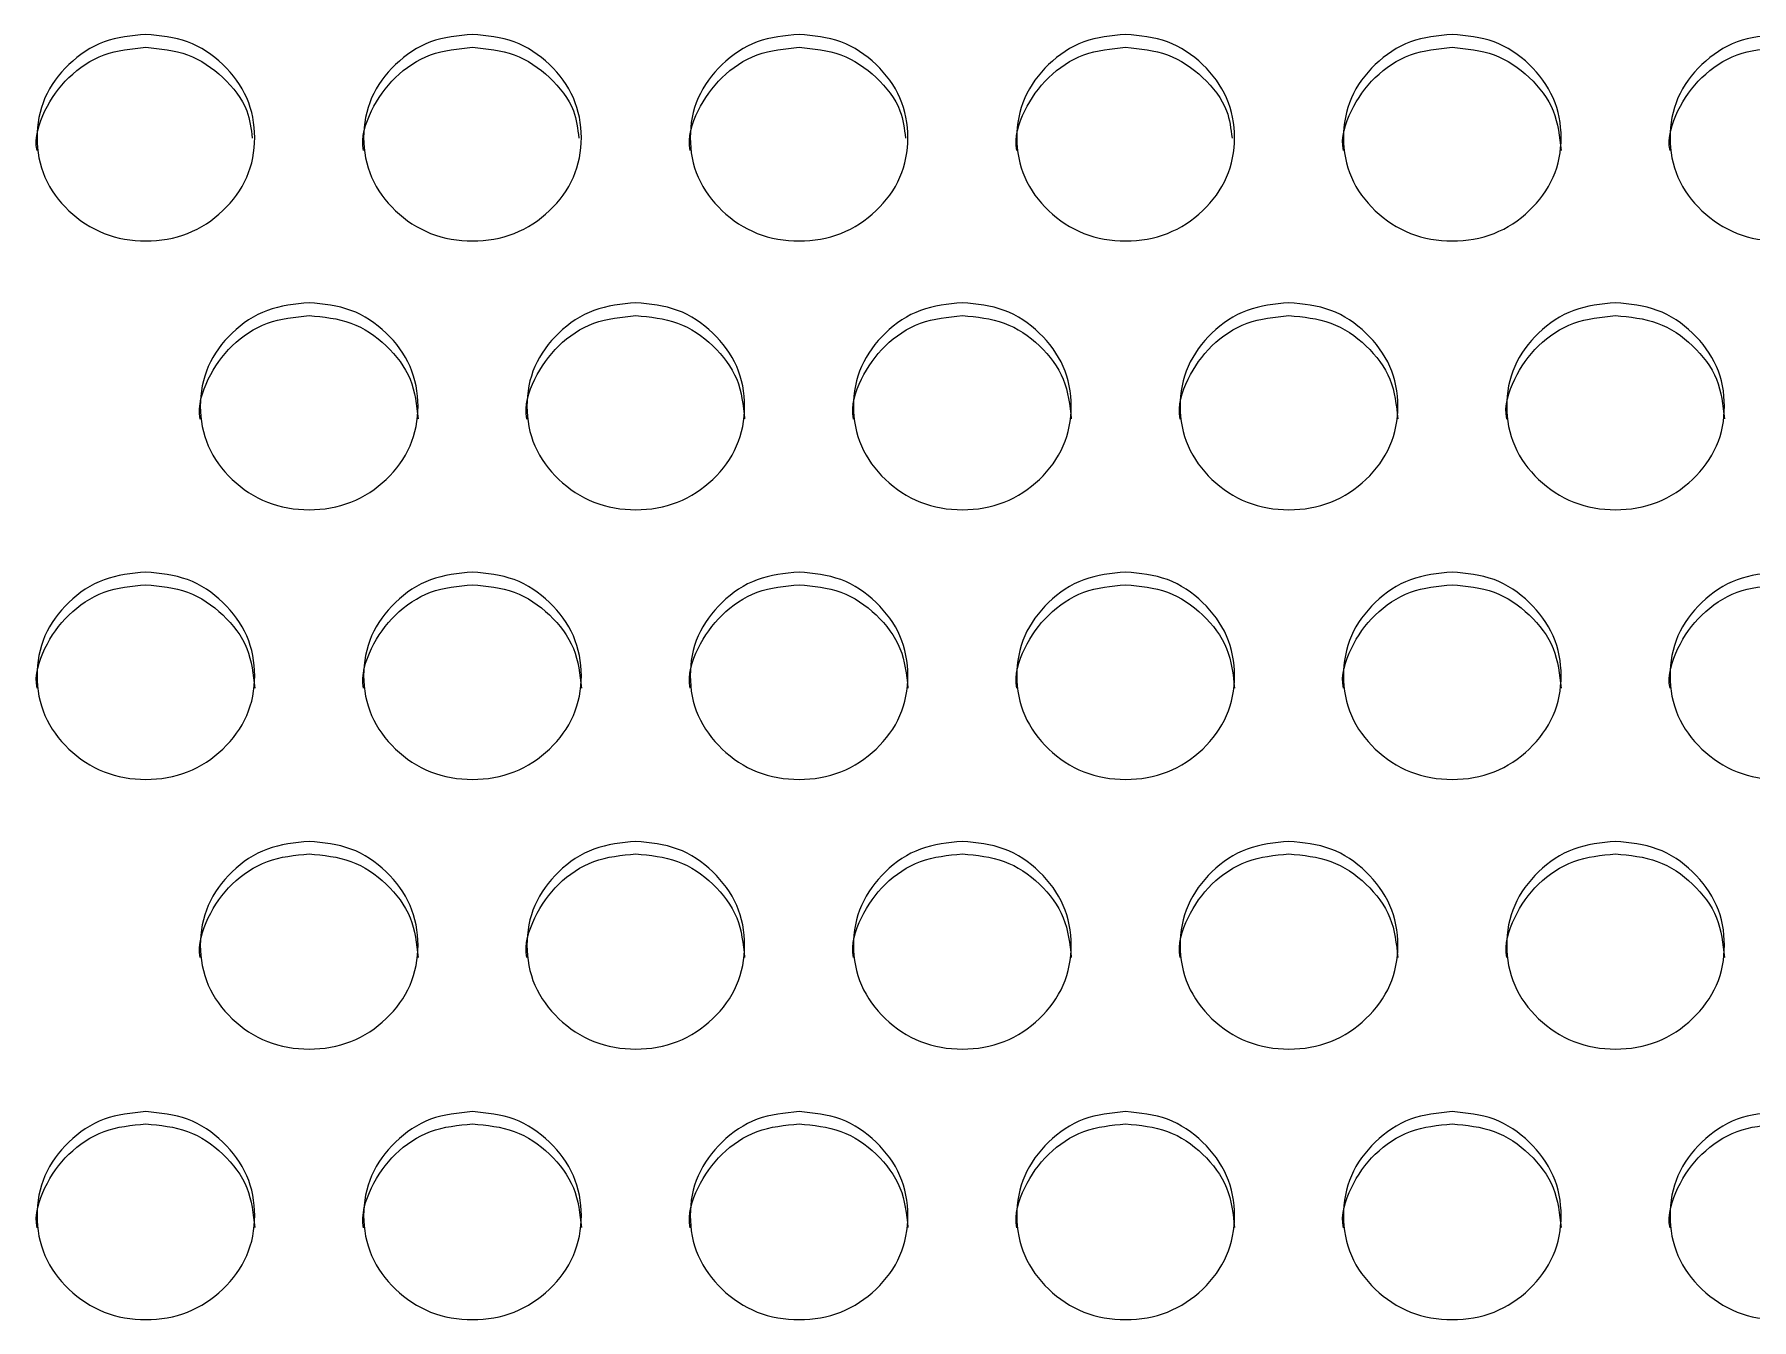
# Model space of a CAD drawing. Header units: millimetres. Extents: x 0.6 to 29.2, y 0.5 to 20.5.
# Drawn here: x 19.4674 to 19.888, y 11.4735 to 11.7883 of the extents above; entities that cross this region are included whole.
import ezdxf

# ---------------------------------------------------------------- set-up
doc = ezdxf.new("R2010")
doc.units = ezdxf.units.MM

msp = doc.modelspace()

# ---------------------------------------------------------------- linework, layer by layer
for points, knots in [([(19.49468, 11.78833), (19.49819, 11.78799), (19.50521, 11.78732), (19.51397, 11.7813), (19.52011, 11.77304), (19.52197, 11.76303), (19.52011, 11.75304), (19.51398, 11.74472), (19.50522, 11.73889), (19.49468, 11.73713), (19.48415, 11.7389), (19.47538, 11.74472), (19.46926, 11.75304), (19.4674, 11.76303), (19.46926, 11.77303), (19.47538, 11.78129), (19.48415, 11.7873), (19.49117, 11.78799), (19.49468, 11.78833)], [0, 0, 0, 0, 0.062437, 0.124973, 0.18753, 0.24998, 0.312541, 0.374985, 0.437549, 0.499992, 0.562545, 0.624998, 0.687553, 0.750005, 0.812563, 0.87501, 0.937472, 1, 1, 1, 1]), ([(19.57468, 11.78833), (19.57819, 11.78799), (19.58521, 11.78732), (19.59397, 11.7813), (19.60011, 11.77304), (19.60197, 11.76303), (19.60011, 11.75304), (19.59398, 11.74472), (19.58522, 11.73889), (19.57468, 11.73713), (19.56415, 11.7389), (19.55538, 11.74472), (19.54926, 11.75304), (19.5474, 11.76303), (19.54926, 11.77303), (19.55539, 11.78129), (19.56415, 11.7873), (19.57117, 11.78799), (19.57468, 11.78833)], [0, 0, 0, 0, 0.062437, 0.124973, 0.18753, 0.249981, 0.312541, 0.374985, 0.437549, 0.499993, 0.562545, 0.624998, 0.687554, 0.750005, 0.812563, 0.87501, 0.937472, 1, 1, 1, 1]), ([(19.65468, 11.78833), (19.65819, 11.78799), (19.66521, 11.78732), (19.67397, 11.7813), (19.68011, 11.77304), (19.68197, 11.76303), (19.68011, 11.75304), (19.67398, 11.74472), (19.66522, 11.73889), (19.65468, 11.73713), (19.64415, 11.7389), (19.63538, 11.74472), (19.62926, 11.75304), (19.6274, 11.76303), (19.62926, 11.77303), (19.63539, 11.78129), (19.64415, 11.7873), (19.65117, 11.78799), (19.65468, 11.78833)], [0, 0, 0, 0, 0.062437, 0.124973, 0.18753, 0.249981, 0.312541, 0.374985, 0.437549, 0.499993, 0.562545, 0.624998, 0.687554, 0.750005, 0.812563, 0.87501, 0.937472, 1, 1, 1, 1]), ([(19.73468, 11.78833), (19.73819, 11.78799), (19.74521, 11.78732), (19.75397, 11.7813), (19.76011, 11.77304), (19.76197, 11.76303), (19.76011, 11.75304), (19.75398, 11.74472), (19.74522, 11.73889), (19.73468, 11.73713), (19.72415, 11.7389), (19.71538, 11.74472), (19.70926, 11.75304), (19.7074, 11.76303), (19.70926, 11.77303), (19.71538, 11.78129), (19.72415, 11.7873), (19.73117, 11.78799), (19.73468, 11.78833)], [0, 0, 0, 0, 0.062436, 0.124972, 0.187529, 0.24998, 0.31254, 0.374984, 0.437548, 0.499992, 0.562544, 0.624997, 0.687553, 0.750004, 0.812563, 0.875009, 0.937471, 1, 1, 1, 1]), ([(19.81468, 11.78833), (19.81819, 11.78799), (19.82521, 11.78732), (19.83397, 11.7813), (19.84011, 11.77304), (19.84197, 11.76303), (19.84011, 11.75304), (19.83398, 11.74472), (19.82522, 11.73889), (19.81468, 11.73713), (19.80415, 11.7389), (19.79538, 11.74472), (19.78926, 11.75304), (19.7874, 11.76303), (19.78926, 11.77303), (19.79538, 11.78129), (19.80415, 11.7873), (19.81117, 11.78799), (19.81468, 11.78833)], [0, 0, 0, 0, 0.062436, 0.124972, 0.187529, 0.24998, 0.31254, 0.374984, 0.437548, 0.499992, 0.562544, 0.624997, 0.687553, 0.750004, 0.812563, 0.875009, 0.937472, 1, 1, 1, 1]), ([(19.89468, 11.78833), (19.89819, 11.78799), (19.90521, 11.78732), (19.91397, 11.7813), (19.92011, 11.77304), (19.92197, 11.76303), (19.92011, 11.75304), (19.91398, 11.74472), (19.90522, 11.73889), (19.89468, 11.73713), (19.88415, 11.7389), (19.87538, 11.74472), (19.86926, 11.75304), (19.8674, 11.76303), (19.86926, 11.77303), (19.87539, 11.78129), (19.88415, 11.7873), (19.89117, 11.78799), (19.89468, 11.78833)], [0, 0, 0, 0, 0.0624371, 0.1249721, 0.1875298, 0.2499803, 0.3125407, 0.3749841, 0.4375486, 0.4999928, 0.562545, 0.6249975, 0.6875535, 0.750005, 0.8125631, 0.8750102, 0.9374719, 1, 1, 1, 1]), ([(19.46802, 11.75985), (19.46802, 11.75985), (19.46736, 11.7631), (19.46956, 11.76991), (19.47531, 11.77811), (19.48417, 11.78412), (19.49118, 11.7848), (19.49468, 11.78515)], [0, 0, 0, 0, 0.000445, 0.250486, 0.50013, 0.749908, 1, 1, 1, 1]), ([(19.49468, 11.78515), (19.4982, 11.78481), (19.50524, 11.78414), (19.51388, 11.7781), (19.51976, 11.77078), (19.52046, 11.76519), (19.52074, 11.76292)], [0, 0, 0, 0, 0.271144, 0.542661, 0.8142, 1, 1, 1, 1]), ([(19.54802, 11.75985), (19.54802, 11.75985), (19.54736, 11.7631), (19.54956, 11.76991), (19.55531, 11.77811), (19.56417, 11.78412), (19.57118, 11.7848), (19.57468, 11.78515)], [0, 0, 0, 0, 0.000445, 0.250486, 0.500132, 0.749907, 1, 1, 1, 1]), ([(19.57468, 11.78515), (19.5782, 11.78481), (19.58524, 11.78414), (19.59388, 11.7781), (19.59976, 11.77078), (19.60046, 11.76519), (19.60074, 11.76292)], [0, 0, 0, 0, 0.2711458, 0.542661, 0.8142007, 1, 1, 1, 1]), ([(19.62802, 11.75985), (19.62802, 11.75985), (19.62738, 11.7631), (19.62955, 11.76991), (19.63531, 11.77811), (19.64417, 11.78412), (19.65118, 11.7848), (19.65468, 11.78515)], [0, 0, 0, 0, 0.0004444, 0.2504858, 0.5001315, 0.7499071, 1, 1, 1, 1]), ([(19.65468, 11.78515), (19.6582, 11.78481), (19.66524, 11.78414), (19.67388, 11.7781), (19.67976, 11.77078), (19.68046, 11.76519), (19.68074, 11.76292)], [0, 0, 0, 0, 0.271146, 0.542663, 0.814201, 1, 1, 1, 1]), ([(19.70802, 11.75985), (19.70802, 11.75985), (19.70738, 11.7631), (19.70955, 11.76991), (19.71531, 11.77811), (19.72417, 11.78412), (19.73118, 11.7848), (19.73468, 11.78515)], [0, 0, 0, 0, 0.000444, 0.250486, 0.500128, 0.749903, 1, 1, 1, 1]), ([(19.73468, 11.78515), (19.7382, 11.78481), (19.74524, 11.78414), (19.75388, 11.7781), (19.75976, 11.77078), (19.76046, 11.76519), (19.76074, 11.76292)], [0, 0, 0, 0, 0.271142, 0.54266, 0.814199, 1, 1, 1, 1]), ([(19.78802, 11.75985), (19.78802, 11.75985), (19.78735, 11.76309), (19.78957, 11.76991), (19.7953, 11.77811), (19.80417, 11.78412), (19.81118, 11.7848), (19.81468, 11.78515)], [0, 0, 0, 0, 0.0004453, 0.2504868, 0.5001291, 0.7499079, 1, 1, 1, 1]), ([(19.81468, 11.78515), (19.81819, 11.78481), (19.82522, 11.78414), (19.83393, 11.77812), (19.84027, 11.76987), (19.84099, 11.76321), (19.84135, 11.75989)], [0, 0, 0, 0, 0.249956, 0.500259, 0.750582, 1, 1, 1, 1]), ([(19.86802, 11.75985), (19.86802, 11.75985), (19.86735, 11.76309), (19.86957, 11.76991), (19.8753, 11.77811), (19.88417, 11.78412), (19.89118, 11.7848), (19.89468, 11.78515)], [0, 0, 0, 0, 0.000445, 0.250487, 0.500132, 0.749908, 1, 1, 1, 1]), ([(19.50802, 11.69409), (19.50802, 11.6941), (19.50736, 11.69734), (19.50956, 11.70417), (19.51531, 11.71238), (19.52417, 11.7184), (19.53118, 11.71909), (19.53468, 11.71943)], [0, 0, 0, 0, 0.000445, 0.250485, 0.500131, 0.749907, 1, 1, 1, 1]), ([(19.53468, 11.72257), (19.53819, 11.72223), (19.54521, 11.72155), (19.55397, 11.71552), (19.56011, 11.70725), (19.56197, 11.69722), (19.56011, 11.68722), (19.55398, 11.67888), (19.54522, 11.67305), (19.53468, 11.67127), (19.52415, 11.67305), (19.51538, 11.67888), (19.50926, 11.68721), (19.5074, 11.69722), (19.50926, 11.70724), (19.51538, 11.71552), (19.52415, 11.72153), (19.53117, 11.72222), (19.53468, 11.72257)], [0, 0, 0, 0, 0.062437, 0.124972, 0.18753, 0.24998, 0.31254, 0.374985, 0.437548, 0.499992, 0.562544, 0.624997, 0.687552, 0.750004, 0.812563, 0.87501, 0.937472, 1, 1, 1, 1]), ([(19.53468, 11.71943), (19.53819, 11.7191), (19.54522, 11.71842), (19.55393, 11.71239), (19.56027, 11.70413), (19.56099, 11.69746), (19.56135, 11.69413)], [0, 0, 0, 0, 0.2499607, 0.5002606, 0.7505808, 1, 1, 1, 1]), ([(19.58802, 11.69409), (19.58802, 11.6941), (19.58736, 11.69734), (19.58956, 11.70417), (19.59531, 11.71238), (19.60417, 11.7184), (19.61118, 11.71909), (19.61468, 11.71943)], [0, 0, 0, 0, 0.000445, 0.250485, 0.500131, 0.749904, 1, 1, 1, 1]), ([(19.61468, 11.72257), (19.61819, 11.72223), (19.62521, 11.72155), (19.63397, 11.71552), (19.64011, 11.70725), (19.64197, 11.69722), (19.64011, 11.68722), (19.63398, 11.67888), (19.62522, 11.67305), (19.61468, 11.67127), (19.60415, 11.67305), (19.59538, 11.67888), (19.58926, 11.68721), (19.5874, 11.69722), (19.58926, 11.70724), (19.59538, 11.71552), (19.60415, 11.72153), (19.61117, 11.72222), (19.61468, 11.72257)], [0, 0, 0, 0, 0.062437, 0.124972, 0.18753, 0.249979, 0.312539, 0.374984, 0.437548, 0.499992, 0.562544, 0.624996, 0.687552, 0.750004, 0.812563, 0.87501, 0.937471, 1, 1, 1, 1]), ([(19.61468, 11.71943), (19.61819, 11.7191), (19.62522, 11.71842), (19.63393, 11.71239), (19.64027, 11.70413), (19.64099, 11.69746), (19.64135, 11.69413)], [0, 0, 0, 0, 0.249961, 0.50026, 0.75058, 1, 1, 1, 1]), ([(19.66802, 11.69409), (19.66802, 11.6941), (19.66735, 11.69734), (19.66957, 11.70417), (19.6753, 11.71238), (19.68417, 11.7184), (19.69118, 11.71909), (19.69468, 11.71943)], [0, 0, 0, 0, 0.000445, 0.250486, 0.500133, 0.749907, 1, 1, 1, 1]), ([(19.69468, 11.72257), (19.69819, 11.72223), (19.70521, 11.72155), (19.71397, 11.71552), (19.72011, 11.70725), (19.72197, 11.69722), (19.72011, 11.68722), (19.71398, 11.67888), (19.70522, 11.67305), (19.69468, 11.67127), (19.68415, 11.67305), (19.67538, 11.67888), (19.66926, 11.68721), (19.6674, 11.69722), (19.66926, 11.70724), (19.67539, 11.71552), (19.68415, 11.72153), (19.69117, 11.72222), (19.69468, 11.72257)], [0, 0, 0, 0, 0.062437, 0.124972, 0.18753, 0.24998, 0.312539, 0.374985, 0.437548, 0.499993, 0.562545, 0.624997, 0.687553, 0.750004, 0.812563, 0.87501, 0.937472, 1, 1, 1, 1]), ([(19.69468, 11.71943), (19.69819, 11.7191), (19.70522, 11.71842), (19.71393, 11.71239), (19.72027, 11.70413), (19.72099, 11.69746), (19.72135, 11.69413)], [0, 0, 0, 0, 0.249961, 0.500258, 0.750581, 1, 1, 1, 1]), ([(19.74802, 11.69409), (19.74802, 11.6941), (19.74735, 11.69734), (19.74957, 11.70417), (19.7553, 11.71238), (19.76417, 11.7184), (19.77118, 11.71909), (19.77468, 11.71943)], [0, 0, 0, 0, 0.000445, 0.250486, 0.500133, 0.749907, 1, 1, 1, 1]), ([(19.77468, 11.72257), (19.77819, 11.72223), (19.78521, 11.72155), (19.79397, 11.71552), (19.80011, 11.70725), (19.80197, 11.69722), (19.80011, 11.68722), (19.79398, 11.67888), (19.78522, 11.67305), (19.77468, 11.67127), (19.76415, 11.67305), (19.75538, 11.67888), (19.74926, 11.68721), (19.7474, 11.69722), (19.74926, 11.70724), (19.75539, 11.71552), (19.76415, 11.72153), (19.77117, 11.72222), (19.77468, 11.72257)], [0, 0, 0, 0, 0.062437, 0.124973, 0.187531, 0.24998, 0.31254, 0.374985, 0.437549, 0.499993, 0.562544, 0.624997, 0.687552, 0.750004, 0.812563, 0.87501, 0.937472, 1, 1, 1, 1]), ([(19.77468, 11.71943), (19.77819, 11.7191), (19.78522, 11.71842), (19.79393, 11.71239), (19.80027, 11.70413), (19.80099, 11.69746), (19.80135, 11.69413)], [0, 0, 0, 0, 0.2499602, 0.5002616, 0.7505813, 1, 1, 1, 1]), ([(19.82802, 11.69409), (19.82802, 11.6941), (19.82738, 11.69734), (19.82955, 11.70417), (19.83531, 11.71238), (19.84417, 11.7184), (19.85118, 11.71909), (19.85468, 11.71943)], [0, 0, 0, 0, 0.000444, 0.250485, 0.500132, 0.749906, 1, 1, 1, 1]), ([(19.85468, 11.72257), (19.85819, 11.72223), (19.86521, 11.72155), (19.87397, 11.71552), (19.88011, 11.70725), (19.88197, 11.69722), (19.88011, 11.68722), (19.87398, 11.67888), (19.86522, 11.67305), (19.85468, 11.67127), (19.84415, 11.67305), (19.83538, 11.67888), (19.82926, 11.68721), (19.8274, 11.69722), (19.82926, 11.70724), (19.83539, 11.71552), (19.84415, 11.72153), (19.85117, 11.72222), (19.85468, 11.72257)], [0, 0, 0, 0, 0.062437, 0.124973, 0.187531, 0.24998, 0.31254, 0.374985, 0.437549, 0.499992, 0.562544, 0.624997, 0.687553, 0.750004, 0.812563, 0.87501, 0.937472, 1, 1, 1, 1]), ([(19.85468, 11.71943), (19.85819, 11.7191), (19.86522, 11.71842), (19.87393, 11.71239), (19.88027, 11.70413), (19.88099, 11.69746), (19.88135, 11.69413)], [0, 0, 0, 0, 0.2499602, 0.5002616, 0.7505813, 1, 1, 1, 1]), ([(19.49468, 11.65659), (19.49819, 11.65625), (19.50521, 11.65558), (19.51397, 11.64953), (19.52011, 11.64125), (19.52197, 11.6312), (19.52011, 11.62118), (19.51398, 11.61283), (19.50522, 11.60699), (19.49468, 11.60521), (19.48415, 11.60699), (19.47538, 11.61283), (19.46926, 11.62118), (19.4674, 11.63121), (19.46926, 11.64124), (19.47538, 11.64953), (19.48415, 11.65556), (19.49117, 11.65625), (19.49468, 11.65659)], [0, 0, 0, 0, 0.062437, 0.124972, 0.18753, 0.249981, 0.31254, 0.374985, 0.437548, 0.499992, 0.562544, 0.624997, 0.687552, 0.750004, 0.812563, 0.87501, 0.937472, 1, 1, 1, 1]), ([(19.57468, 11.65659), (19.57819, 11.65625), (19.58521, 11.65558), (19.59397, 11.64953), (19.60011, 11.64125), (19.60197, 11.6312), (19.60011, 11.62118), (19.59398, 11.61283), (19.58522, 11.60699), (19.57468, 11.60521), (19.56415, 11.60699), (19.55538, 11.61283), (19.54926, 11.62118), (19.5474, 11.63121), (19.54926, 11.64124), (19.55539, 11.64953), (19.56415, 11.65556), (19.57117, 11.65625), (19.57468, 11.65659)], [0, 0, 0, 0, 0.062437, 0.124972, 0.187531, 0.249981, 0.31254, 0.374985, 0.437549, 0.499992, 0.562544, 0.624997, 0.687552, 0.750005, 0.812563, 0.87501, 0.937472, 1, 1, 1, 1]), ([(19.65468, 11.65659), (19.65819, 11.65625), (19.66521, 11.65558), (19.67397, 11.64953), (19.68011, 11.64125), (19.68197, 11.6312), (19.68011, 11.62118), (19.67398, 11.61283), (19.66522, 11.60699), (19.65468, 11.60521), (19.64415, 11.60699), (19.63538, 11.61283), (19.62926, 11.62118), (19.6274, 11.63121), (19.62926, 11.64124), (19.63539, 11.64953), (19.64415, 11.65556), (19.65117, 11.65625), (19.65468, 11.65659)], [0, 0, 0, 0, 0.062437, 0.124973, 0.187531, 0.249981, 0.31254, 0.374985, 0.437549, 0.499992, 0.562544, 0.624998, 0.687552, 0.750005, 0.812563, 0.87501, 0.937472, 1, 1, 1, 1]), ([(19.73468, 11.65659), (19.73819, 11.65625), (19.74521, 11.65558), (19.75397, 11.64953), (19.76011, 11.64125), (19.76197, 11.6312), (19.76011, 11.62118), (19.75398, 11.61283), (19.74522, 11.60699), (19.73468, 11.60521), (19.72415, 11.60699), (19.71538, 11.61283), (19.70926, 11.62118), (19.7074, 11.63121), (19.70926, 11.64124), (19.71538, 11.64953), (19.72415, 11.65556), (19.73117, 11.65625), (19.73468, 11.65659)], [0, 0, 0, 0, 0.062436, 0.124972, 0.18753, 0.24998, 0.312539, 0.374984, 0.437548, 0.499992, 0.562544, 0.624996, 0.687552, 0.750004, 0.812563, 0.875009, 0.937471, 1, 1, 1, 1]), ([(19.81468, 11.65659), (19.81819, 11.65625), (19.82521, 11.65558), (19.83397, 11.64953), (19.84011, 11.64125), (19.84197, 11.6312), (19.84011, 11.62118), (19.83398, 11.61283), (19.82522, 11.60699), (19.81468, 11.60521), (19.80415, 11.60699), (19.79538, 11.61283), (19.78926, 11.62118), (19.7874, 11.63121), (19.78926, 11.64124), (19.79538, 11.64953), (19.80415, 11.65556), (19.81117, 11.65625), (19.81468, 11.65659)], [0, 0, 0, 0, 0.062436, 0.1249719, 0.1875298, 0.2499805, 0.3125394, 0.3749843, 0.4375477, 0.4999918, 0.5625438, 0.6249964, 0.6875518, 0.7500039, 0.8125628, 0.8750092, 0.9374719, 1, 1, 1, 1]), ([(19.89468, 11.65659), (19.89819, 11.65625), (19.90521, 11.65558), (19.91397, 11.64953), (19.92011, 11.64125), (19.92197, 11.6312), (19.92011, 11.62118), (19.91398, 11.61283), (19.90522, 11.60699), (19.89468, 11.60521), (19.88415, 11.60699), (19.87538, 11.61283), (19.86926, 11.62118), (19.8674, 11.63121), (19.86926, 11.64124), (19.87539, 11.64953), (19.88415, 11.65556), (19.89117, 11.65625), (19.89468, 11.65659)], [0, 0, 0, 0, 0.062437, 0.124972, 0.18753, 0.249981, 0.31254, 0.374984, 0.437548, 0.499992, 0.562544, 0.624997, 0.687552, 0.750004, 0.812563, 0.87501, 0.937472, 1, 1, 1, 1]), ([(19.46802, 11.62812), (19.46802, 11.62813), (19.46737, 11.63139), (19.46956, 11.63821), (19.47531, 11.64644), (19.48417, 11.65248), (19.49118, 11.65316), (19.49468, 11.65351)], [0, 0, 0, 0, 0.000448, 0.250488, 0.500132, 0.749908, 1, 1, 1, 1]), ([(19.49468, 11.65351), (19.49819, 11.65317), (19.50522, 11.6525), (19.51393, 11.64646), (19.52027, 11.63818), (19.52099, 11.6315), (19.52135, 11.62816)], [0, 0, 0, 0, 0.249958, 0.500262, 0.750583, 1, 1, 1, 1]), ([(19.54802, 11.62812), (19.54802, 11.62813), (19.54737, 11.63139), (19.54956, 11.63821), (19.55531, 11.64644), (19.56417, 11.65248), (19.57118, 11.65316), (19.57468, 11.65351)], [0, 0, 0, 0, 0.000448, 0.250488, 0.500134, 0.749908, 1, 1, 1, 1]), ([(19.57468, 11.65351), (19.57819, 11.65317), (19.58522, 11.6525), (19.59393, 11.64646), (19.60027, 11.63818), (19.60099, 11.6315), (19.60135, 11.62816)], [0, 0, 0, 0, 0.24996, 0.500261, 0.750584, 1, 1, 1, 1]), ([(19.62802, 11.62812), (19.62802, 11.62813), (19.62739, 11.63139), (19.62955, 11.63821), (19.63531, 11.64644), (19.64417, 11.65248), (19.65118, 11.65316), (19.65468, 11.65351)], [0, 0, 0, 0, 0.0004474, 0.2504871, 0.5001335, 0.7499078, 1, 1, 1, 1]), ([(19.65468, 11.65351), (19.65819, 11.65317), (19.66522, 11.6525), (19.67393, 11.64646), (19.68027, 11.63818), (19.68099, 11.6315), (19.68135, 11.62816)], [0, 0, 0, 0, 0.2499601, 0.5002627, 0.750584, 1, 1, 1, 1]), ([(19.70802, 11.62812), (19.70802, 11.62813), (19.70739, 11.63139), (19.70955, 11.63821), (19.71531, 11.64644), (19.72417, 11.65248), (19.73118, 11.65316), (19.73468, 11.65351)], [0, 0, 0, 0, 0.0004474, 0.2504873, 0.5001303, 0.7499039, 1, 1, 1, 1]), ([(19.73468, 11.65351), (19.73819, 11.65317), (19.74522, 11.6525), (19.75393, 11.64646), (19.76027, 11.63818), (19.76099, 11.6315), (19.76135, 11.62816)], [0, 0, 0, 0, 0.249957, 0.50026, 0.750583, 1, 1, 1, 1]), ([(19.78802, 11.62812), (19.78802, 11.62813), (19.78735, 11.63138), (19.78957, 11.63822), (19.7953, 11.64644), (19.80417, 11.65248), (19.81118, 11.65316), (19.81468, 11.65351)], [0, 0, 0, 0, 0.0004483, 0.2504881, 0.5001311, 0.7499086, 1, 1, 1, 1]), ([(19.81468, 11.65351), (19.81819, 11.65317), (19.82522, 11.6525), (19.83393, 11.64646), (19.84027, 11.63818), (19.84099, 11.6315), (19.84135, 11.62816)], [0, 0, 0, 0, 0.249957, 0.50026, 0.750583, 1, 1, 1, 1]), ([(19.86802, 11.62812), (19.86802, 11.62813), (19.86735, 11.63138), (19.86957, 11.63822), (19.8753, 11.64644), (19.88417, 11.65248), (19.89118, 11.65316), (19.89468, 11.65351)], [0, 0, 0, 0, 0.000448, 0.250488, 0.500134, 0.749908, 1, 1, 1, 1]), ([(19.53468, 11.5906), (19.53819, 11.59027), (19.54521, 11.58959), (19.55397, 11.58353), (19.56011, 11.57523), (19.56197, 11.56517), (19.56011, 11.55514), (19.55398, 11.54677), (19.54522, 11.54092), (19.53468, 11.53914), (19.52415, 11.54092), (19.51538, 11.54677), (19.50926, 11.55513), (19.5074, 11.56518), (19.50926, 11.57523), (19.51538, 11.58353), (19.52415, 11.58957), (19.53117, 11.59026), (19.53468, 11.5906)], [0, 0, 0, 0, 0.062437, 0.124973, 0.187531, 0.249981, 0.31254, 0.374984, 0.437549, 0.499992, 0.562544, 0.624997, 0.687553, 0.750005, 0.812563, 0.87501, 0.937472, 1, 1, 1, 1]), ([(19.61468, 11.5906), (19.61819, 11.59027), (19.62521, 11.58959), (19.63397, 11.58353), (19.64011, 11.57523), (19.64197, 11.56517), (19.64011, 11.55514), (19.63398, 11.54677), (19.62522, 11.54092), (19.61468, 11.53914), (19.60415, 11.54092), (19.59538, 11.54677), (19.58926, 11.55513), (19.5874, 11.56518), (19.58926, 11.57523), (19.59538, 11.58353), (19.60415, 11.58957), (19.61117, 11.59026), (19.61468, 11.5906)], [0, 0, 0, 0, 0.062437, 0.124972, 0.18753, 0.24998, 0.31254, 0.374984, 0.437548, 0.499992, 0.562544, 0.624997, 0.687553, 0.750004, 0.812562, 0.875009, 0.937471, 1, 1, 1, 1]), ([(19.69468, 11.5906), (19.69819, 11.59027), (19.70521, 11.58959), (19.71397, 11.58353), (19.72011, 11.57523), (19.72197, 11.56517), (19.72011, 11.55514), (19.71398, 11.54677), (19.70522, 11.54092), (19.69468, 11.53914), (19.68415, 11.54092), (19.67538, 11.54677), (19.66926, 11.55513), (19.6674, 11.56518), (19.66926, 11.57523), (19.67539, 11.58353), (19.68415, 11.58957), (19.69117, 11.59026), (19.69468, 11.5906)], [0, 0, 0, 0, 0.0624372, 0.1249721, 0.1875307, 0.2499807, 0.31254, 0.3749845, 0.4375485, 0.4999927, 0.5625448, 0.624997, 0.687553, 0.7500047, 0.8125628, 0.8750101, 0.9374719, 1, 1, 1, 1]), ([(19.77468, 11.5906), (19.77819, 11.59027), (19.78521, 11.58959), (19.79397, 11.58353), (19.80011, 11.57523), (19.80197, 11.56517), (19.80011, 11.55514), (19.79398, 11.54677), (19.78522, 11.54092), (19.77468, 11.53914), (19.76415, 11.54092), (19.75538, 11.54677), (19.74926, 11.55513), (19.7474, 11.56518), (19.74926, 11.57523), (19.75539, 11.58353), (19.76415, 11.58957), (19.77117, 11.59026), (19.77468, 11.5906)], [0, 0, 0, 0, 0.062437, 0.124973, 0.187531, 0.249981, 0.31254, 0.374985, 0.437549, 0.499993, 0.562544, 0.624997, 0.687553, 0.750005, 0.812563, 0.87501, 0.937472, 1, 1, 1, 1]), ([(19.85468, 11.5906), (19.85819, 11.59027), (19.86521, 11.58959), (19.87397, 11.58353), (19.88011, 11.57523), (19.88197, 11.56517), (19.88011, 11.55514), (19.87398, 11.54677), (19.86522, 11.54092), (19.85468, 11.53914), (19.84415, 11.54092), (19.83538, 11.54677), (19.82926, 11.55513), (19.8274, 11.56518), (19.82926, 11.57523), (19.83539, 11.58353), (19.84415, 11.58957), (19.85117, 11.59026), (19.85468, 11.5906)], [0, 0, 0, 0, 0.062437, 0.124973, 0.187531, 0.249981, 0.312541, 0.374985, 0.437549, 0.499992, 0.562544, 0.624998, 0.687553, 0.750005, 0.812563, 0.87501, 0.937472, 1, 1, 1, 1]), ([(19.50802, 11.56214), (19.50802, 11.56215), (19.50737, 11.56541), (19.50956, 11.57225), (19.51531, 11.58049), (19.52417, 11.58654), (19.53118, 11.58723), (19.53468, 11.58757)], [0, 0, 0, 0, 0.000447, 0.250489, 0.500131, 0.749908, 1, 1, 1, 1]), ([(19.53468, 11.58757), (19.53819, 11.58723), (19.54522, 11.58656), (19.55393, 11.58051), (19.56027, 11.57222), (19.56099, 11.56552), (19.56135, 11.56218)], [0, 0, 0, 0, 0.249961, 0.500262, 0.750581, 1, 1, 1, 1]), ([(19.58802, 11.56214), (19.58802, 11.56215), (19.58737, 11.56541), (19.58956, 11.57225), (19.59531, 11.58049), (19.60417, 11.58654), (19.61118, 11.58723), (19.61468, 11.58757)], [0, 0, 0, 0, 0.000447, 0.250489, 0.500131, 0.749906, 1, 1, 1, 1]), ([(19.61468, 11.58757), (19.61819, 11.58723), (19.62522, 11.58656), (19.63393, 11.58051), (19.64027, 11.57222), (19.64099, 11.56552), (19.64135, 11.56218)], [0, 0, 0, 0, 0.249961, 0.500261, 0.75058, 1, 1, 1, 1]), ([(19.66802, 11.56214), (19.66802, 11.56215), (19.66735, 11.56541), (19.66957, 11.57225), (19.6753, 11.58049), (19.68417, 11.58654), (19.69118, 11.58723), (19.69468, 11.58757)], [0, 0, 0, 0, 0.000448, 0.25049, 0.500133, 0.749908, 1, 1, 1, 1]), ([(19.69468, 11.58757), (19.69819, 11.58723), (19.70522, 11.58656), (19.71393, 11.58051), (19.72027, 11.57222), (19.72099, 11.56552), (19.72135, 11.56218)], [0, 0, 0, 0, 0.249961, 0.50026, 0.750581, 1, 1, 1, 1]), ([(19.74802, 11.56214), (19.74802, 11.56215), (19.74735, 11.56541), (19.74957, 11.57225), (19.7553, 11.58049), (19.76417, 11.58654), (19.77118, 11.58723), (19.77468, 11.58757)], [0, 0, 0, 0, 0.000448, 0.25049, 0.500133, 0.749908, 1, 1, 1, 1]), ([(19.77468, 11.58757), (19.77819, 11.58723), (19.78522, 11.58656), (19.79393, 11.58051), (19.80027, 11.57222), (19.80099, 11.56552), (19.80135, 11.56218)], [0, 0, 0, 0, 0.2499605, 0.5002633, 0.7505812, 1, 1, 1, 1]), ([(19.82802, 11.56214), (19.82802, 11.56215), (19.82739, 11.56542), (19.82955, 11.57225), (19.83531, 11.58049), (19.84417, 11.58654), (19.85118, 11.58723), (19.85468, 11.58757)], [0, 0, 0, 0, 0.000447, 0.250489, 0.500132, 0.749908, 1, 1, 1, 1]), ([(19.85468, 11.58757), (19.85819, 11.58723), (19.86522, 11.58656), (19.87393, 11.58051), (19.88027, 11.57222), (19.88099, 11.56552), (19.88135, 11.56218)], [0, 0, 0, 0, 0.2499605, 0.5002633, 0.7505812, 1, 1, 1, 1]), ([(19.49468, 11.52441), (19.49819, 11.52407), (19.50521, 11.52339), (19.51397, 11.51733), (19.52011, 11.50901), (19.52197, 11.49894), (19.52011, 11.48888), (19.51398, 11.4805), (19.50522, 11.47464), (19.49468, 11.47286), (19.48415, 11.47464), (19.47538, 11.48051), (19.46926, 11.48888), (19.4674, 11.49894), (19.46926, 11.50901), (19.47538, 11.51733), (19.48415, 11.52337), (19.49117, 11.52406), (19.49468, 11.52441)], [0, 0, 0, 0, 0.0624366, 0.1249724, 0.1875306, 0.2499804, 0.3125401, 0.374985, 0.4375484, 0.4999922, 0.5625443, 0.624997, 0.6875524, 0.750004, 0.8125628, 0.8750101, 0.9374717, 1, 1, 1, 1]), ([(19.57468, 11.52441), (19.57819, 11.52407), (19.58521, 11.52339), (19.59397, 11.51733), (19.60011, 11.50901), (19.60197, 11.49894), (19.60011, 11.48888), (19.59398, 11.4805), (19.58522, 11.47464), (19.57468, 11.47286), (19.56415, 11.47464), (19.55538, 11.48051), (19.54926, 11.48888), (19.5474, 11.49894), (19.54926, 11.50901), (19.55538, 11.51733), (19.56415, 11.52337), (19.57117, 11.52406), (19.57468, 11.52441)], [0, 0, 0, 0, 0.062437, 0.124972, 0.187531, 0.249981, 0.312541, 0.374985, 0.437549, 0.499993, 0.562545, 0.624997, 0.687553, 0.750004, 0.812563, 0.875011, 0.937472, 1, 1, 1, 1]), ([(19.65468, 11.52441), (19.65819, 11.52407), (19.66521, 11.52339), (19.67397, 11.51733), (19.68011, 11.50901), (19.68197, 11.49894), (19.68011, 11.48888), (19.67398, 11.4805), (19.66522, 11.47464), (19.65468, 11.47286), (19.64415, 11.47464), (19.63538, 11.48051), (19.62926, 11.48888), (19.6274, 11.49894), (19.62926, 11.50901), (19.63538, 11.51733), (19.64415, 11.52337), (19.65117, 11.52406), (19.65468, 11.52441)], [0, 0, 0, 0, 0.062437, 0.124973, 0.187531, 0.249981, 0.31254, 0.374985, 0.437549, 0.499992, 0.562545, 0.624998, 0.687553, 0.750004, 0.812563, 0.875011, 0.937472, 1, 1, 1, 1]), ([(19.73468, 11.52441), (19.73819, 11.52407), (19.74521, 11.52339), (19.75397, 11.51733), (19.76011, 11.50901), (19.76197, 11.49894), (19.76011, 11.48888), (19.75398, 11.4805), (19.74522, 11.47464), (19.73468, 11.47286), (19.72415, 11.47464), (19.71538, 11.48051), (19.70926, 11.48888), (19.7074, 11.49894), (19.70926, 11.50901), (19.71538, 11.51733), (19.72415, 11.52337), (19.73117, 11.52406), (19.73468, 11.52441)], [0, 0, 0, 0, 0.062436, 0.124972, 0.18753, 0.24998, 0.31254, 0.374985, 0.437548, 0.499992, 0.562544, 0.624996, 0.687552, 0.750004, 0.812562, 0.875009, 0.937471, 1, 1, 1, 1]), ([(19.81468, 11.52441), (19.81819, 11.52407), (19.82521, 11.52339), (19.83397, 11.51733), (19.84011, 11.50901), (19.84197, 11.49894), (19.84011, 11.48888), (19.83398, 11.4805), (19.82522, 11.47464), (19.81468, 11.47286), (19.80415, 11.47464), (19.79538, 11.48051), (19.78926, 11.48888), (19.7874, 11.49894), (19.78926, 11.50901), (19.79538, 11.51733), (19.80415, 11.52337), (19.81117, 11.52406), (19.81468, 11.52441)], [0, 0, 0, 0, 0.062436, 0.124972, 0.18753, 0.24998, 0.31254, 0.374985, 0.437548, 0.499992, 0.562544, 0.624996, 0.687552, 0.750004, 0.812563, 0.87501, 0.937472, 1, 1, 1, 1]), ([(19.89468, 11.52441), (19.89819, 11.52407), (19.90521, 11.52339), (19.91397, 11.51733), (19.92011, 11.50901), (19.92197, 11.49894), (19.92011, 11.48888), (19.91398, 11.4805), (19.90522, 11.47464), (19.89468, 11.47286), (19.88415, 11.47464), (19.87538, 11.48051), (19.86926, 11.48888), (19.8674, 11.49894), (19.86926, 11.50901), (19.87539, 11.51733), (19.88415, 11.52337), (19.89117, 11.52406), (19.89468, 11.52441)], [0, 0, 0, 0, 0.062437, 0.124972, 0.187531, 0.24998, 0.31254, 0.374984, 0.437548, 0.499993, 0.562545, 0.624997, 0.687553, 0.750004, 0.812563, 0.875011, 0.937472, 1, 1, 1, 1]), ([(19.46802, 11.49595), (19.46802, 11.49596), (19.46737, 11.49922), (19.46956, 11.50608), (19.47531, 11.51434), (19.48417, 11.52039), (19.49118, 11.52108), (19.49468, 11.52142)], [0, 0, 0, 0, 0.000447, 0.250487, 0.500131, 0.749908, 1, 1, 1, 1]), ([(19.49468, 11.52142), (19.49819, 11.52109), (19.50522, 11.52041), (19.51393, 11.51435), (19.52027, 11.50605), (19.52099, 11.49934), (19.52135, 11.496)], [0, 0, 0, 0, 0.2499584, 0.5002614, 0.7505807, 1, 1, 1, 1]), ([(19.54802, 11.49595), (19.54802, 11.49596), (19.54737, 11.49922), (19.54956, 11.50608), (19.55531, 11.51434), (19.56417, 11.52039), (19.57118, 11.52108), (19.57468, 11.52142)], [0, 0, 0, 0, 0.000447, 0.250488, 0.500133, 0.749908, 1, 1, 1, 1]), ([(19.57468, 11.52142), (19.57819, 11.52109), (19.58522, 11.52041), (19.59393, 11.51435), (19.60027, 11.50605), (19.60099, 11.49934), (19.60135, 11.496)], [0, 0, 0, 0, 0.24996, 0.500261, 0.750581, 1, 1, 1, 1]), ([(19.62802, 11.49595), (19.62802, 11.49596), (19.62739, 11.49923), (19.62955, 11.50608), (19.63531, 11.51434), (19.64417, 11.52039), (19.65118, 11.52108), (19.65468, 11.52142)], [0, 0, 0, 0, 0.000447, 0.250487, 0.500132, 0.749907, 1, 1, 1, 1]), ([(19.65468, 11.52142), (19.65819, 11.52109), (19.66522, 11.52041), (19.67393, 11.51435), (19.68027, 11.50605), (19.68099, 11.49934), (19.68135, 11.496)], [0, 0, 0, 0, 0.24996, 0.500263, 0.750581, 1, 1, 1, 1]), ([(19.70802, 11.49595), (19.70802, 11.49596), (19.70739, 11.49923), (19.70955, 11.50608), (19.71531, 11.51434), (19.72417, 11.52039), (19.73118, 11.52108), (19.73468, 11.52142)], [0, 0, 0, 0, 0.000447, 0.250487, 0.500129, 0.749904, 1, 1, 1, 1]), ([(19.73468, 11.52142), (19.73819, 11.52109), (19.74522, 11.52041), (19.75393, 11.51435), (19.76027, 11.50605), (19.76099, 11.49934), (19.76135, 11.496)], [0, 0, 0, 0, 0.249957, 0.50026, 0.75058, 1, 1, 1, 1]), ([(19.78802, 11.49595), (19.78802, 11.49596), (19.78735, 11.49922), (19.78957, 11.50608), (19.7953, 11.51434), (19.80417, 11.52039), (19.81118, 11.52108), (19.81468, 11.52142)], [0, 0, 0, 0, 0.000448, 0.250488, 0.50013, 0.749908, 1, 1, 1, 1]), ([(19.81468, 11.52142), (19.81819, 11.52109), (19.82522, 11.52041), (19.83393, 11.51435), (19.84027, 11.50605), (19.84099, 11.49934), (19.84135, 11.496)], [0, 0, 0, 0, 0.249957, 0.50026, 0.75058, 1, 1, 1, 1]), ([(19.86802, 11.49595), (19.86802, 11.49596), (19.86735, 11.49922), (19.86957, 11.50608), (19.8753, 11.51434), (19.88417, 11.52039), (19.89118, 11.52108), (19.89468, 11.52142)], [0, 0, 0, 0, 0.000448, 0.250488, 0.500133, 0.749908, 1, 1, 1, 1])]:
    msp.add_open_spline(points, degree=3, knots=knots)

doc.saveas('drawing.dxf')
